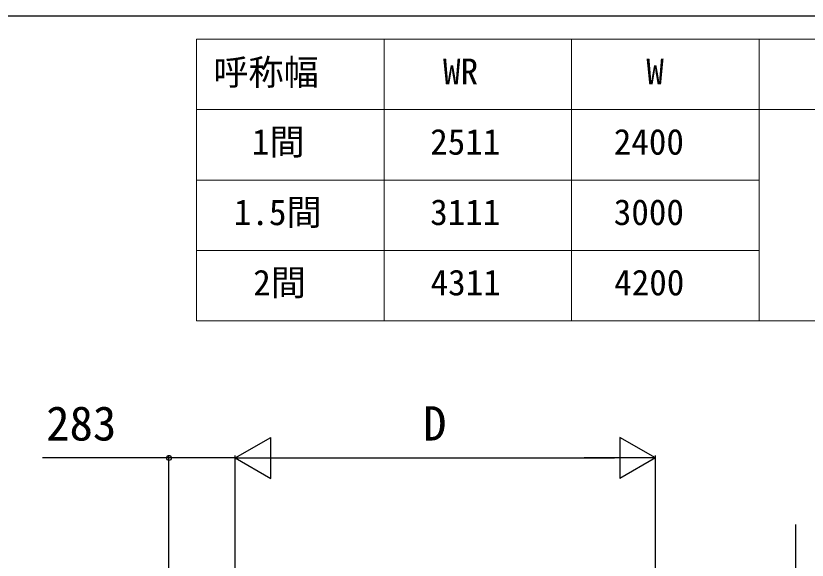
# Model space of a CAD drawing. Units: millimetres, scale not verified. Extents: x -875 to 875, y -1304 to 1298.
# Drawn here: x 177.8 to 515.5, y 1013.5 to 1245.6 of the extents above; entities that cross this region are included whole.
import ezdxf
from ezdxf.enums import TextEntityAlignment as Align

# ---------------------------------------------------------------- set-up
doc = ezdxf.new("R2010")
doc.units = ezdxf.units.MM
doc.header["$LTSCALE"] = 8
doc.layers.add('0-1_TABLE1', color=7, linetype='Continuous', lineweight=18)
doc.layers.add('0-7_YKK_D', color=6, linetype='Continuous')
doc.layers.add('0-8_YKK_ZWAK', color=7, linetype='Continuous')
doc.styles.add('ＭＳ ゴシック', font='')
doc.styles.get('ＭＳ ゴシック').set_extended_font_data('MS Gothic')

msp = doc.modelspace()

# ---------------------------------------------------------------- linework, layer by layer
at = {"layer": '0-1_TABLE1'}
for p, q in [((255, 1235.6), (865, 1235.6)), ((255, 1235.6), (255, 1115.6)), ((335, 1235.6), (335, 1115.6)), ((415, 1235.6), (415, 1115.6)), ((495, 1235.6), (495, 1115.6)), ((255, 1205.6), (865, 1205.6)), ((255, 1175.6), (495, 1175.6)), ((255, 1145.6), (495, 1145.6)), ((255, 1115.6), (865, 1115.6))]:
    msp.add_line(p, q, dxfattribs=at)
at = {"layer": '0-7_YKK_D'}
for p, q in [((271.5, 1057.11), (286.655, 1065.86)), ((286.655, 1048.36), (286.655, 1065.86)), ((450.75, 1057.11), (435.595, 1065.86)), ((435.595, 1065.86), (435.595, 1048.36)), ((243.198, 987.893), (243.198, 1058.11)), ((271.5, 988.111), (271.5, 1058.11)), ((271.5, 987.838), (271.5, 1058.11)), ((271.5, 1057.11), (286.655, 1048.36)), ((271.5, 1057.11), (301.811, 1057.11)), ((289, 1057.11), (433.25, 1057.11)), ((450.75, 1057.11), (420.439, 1057.11)), ((450.75, 1057.11), (435.595, 1048.36)), ((450.75, 988.111), (450.75, 1058.11))]:
    msp.add_line(p, q, dxfattribs=at)
for points in [[(271.5, 1057.11), (243.198, 1057.11), (189.261, 1057.11)], [(510.75, 950.211), (510.75, 977.211), (510.75, 1028.647)]]:
    msp.add_lwpolyline(points, dxfattribs=at)
msp.add_circle((243.198, 1057.11), 1.075, dxfattribs=at)
at = {"layer": '0-8_YKK_ZWAK'}
msp.add_line((-875, 1245.6), (875, 1245.6), dxfattribs=at)

# ---------------------------------------------------------------- texts
at = {"layer": '0-1_TABLE1', "style": 'ＭＳ ゴシック'}
for s, p in [('呼称幅', (262.102, 1212.759)), ('WR', (360.128, 1213.1)), ('W', (446.903, 1213.1)), ('1間', (278.551, 1183.057)), ('2511', (354.673, 1183.1)), ('2400', (433.011, 1183.1)), ('1.5間', (270.881, 1153.057)), ('3111', (354.673, 1153.1)), ('3000', (433.011, 1153.1)), ('2間', (279.148, 1123.057)), ('4311', (354.844, 1123.1)), ('4200', (433.182, 1123.1))]:
    msp.add_text(s, height=11, dxfattribs=at).set_placement(p, align=Align.BOTTOM_LEFT)
at = {"layer": '0-7_YKK_D', "style": 'ＭＳ ゴシック'}
for s, p in [('283', (190.784, 1060.11)), ('D', (351.636, 1060.11))]:
    msp.add_text(s, height=14.66, dxfattribs=at).set_placement(p, align=Align.BOTTOM_LEFT)

doc.saveas('drawing.dxf')
